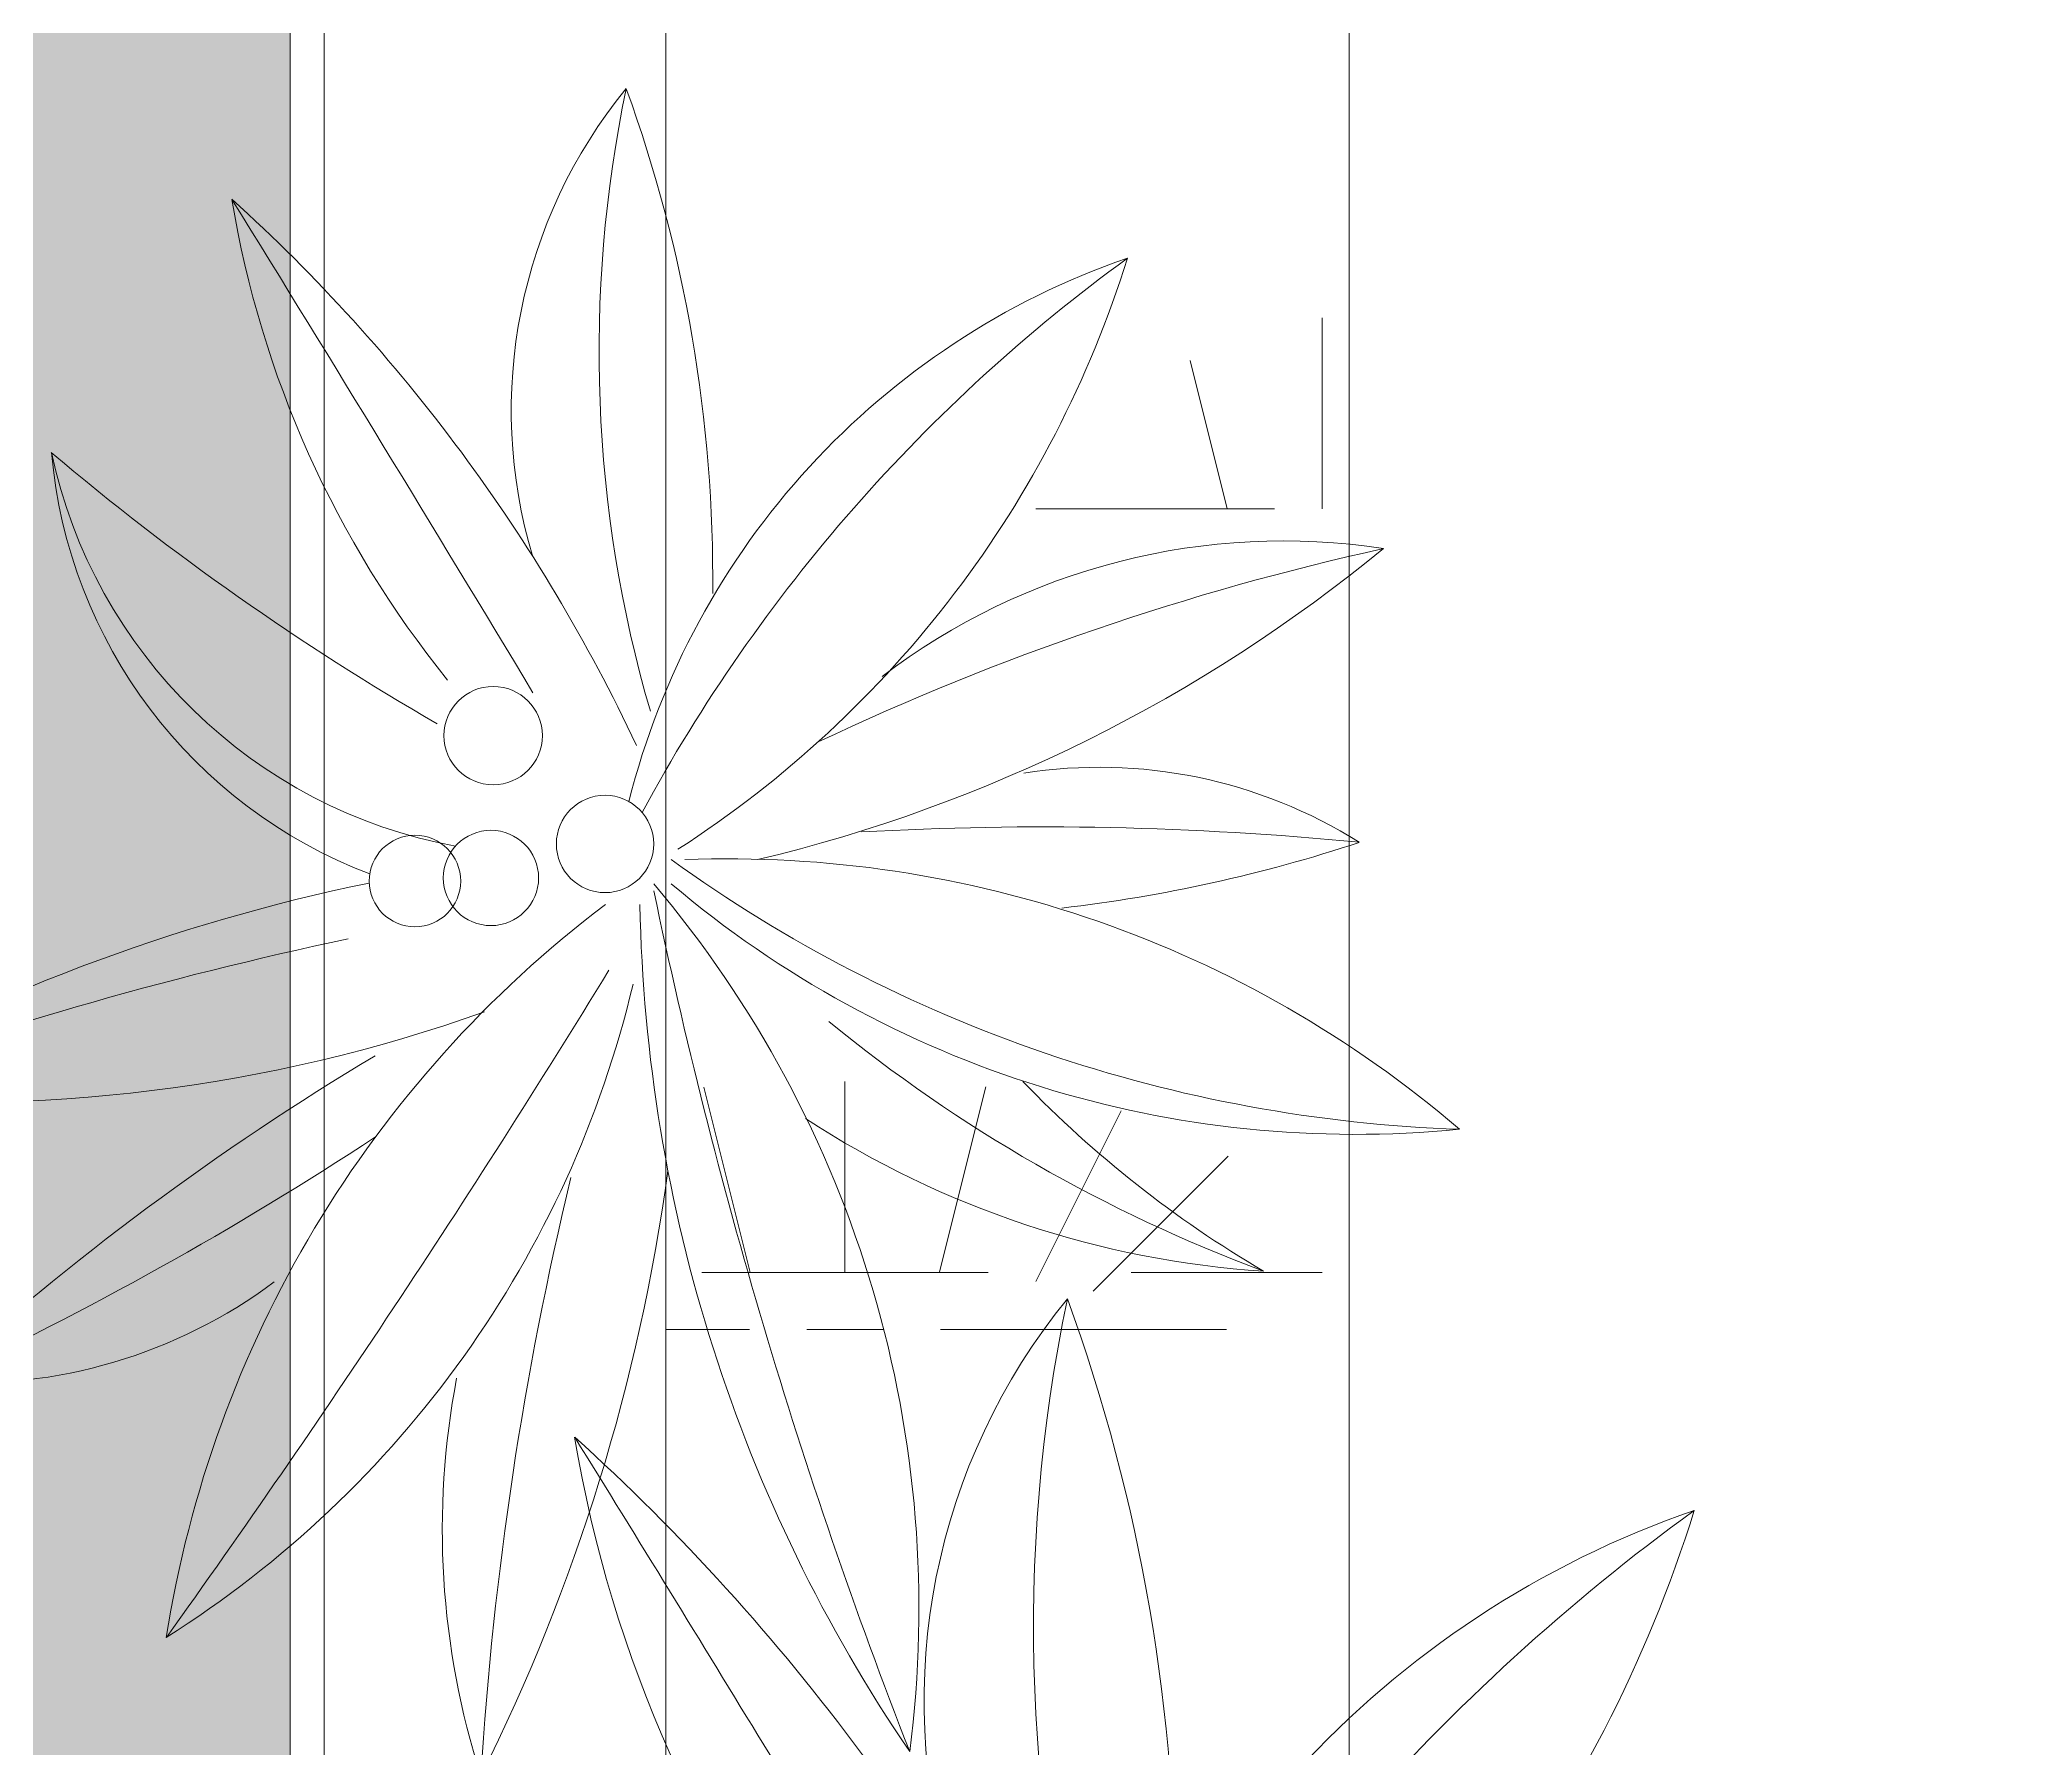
# Model space of a CAD drawing. Header units: millimetres. Extents: x 5359 to 218750, y -16347 to 109893.
# Drawn here: x 100069 to 100653, y 51858 to 52358 of the extents above; entities that cross this region are included whole.
import ezdxf

# ---------------------------------------------------------------- set-up
doc = ezdxf.new("R2010")
doc.units = ezdxf.units.MM
doc.linetypes.add('IMPORT-Overhead', pattern=[3.96875, 2.38125, -1.5875])
for name, color, linetype, lineweight in [('A-AREA-1', 41, 'IMPORT-Overhead', 9), ('A-FLOR', 192, 'Continuous', 9), ('A-FLOR-PATT', 8, 'Continuous', 9), ('A-WALL', 113, 'Continuous', 9), ('G-IMPT', 8, 'Continuous', 9), ('G-IMPT-3', 7, 'Continuous', 9), ('L-PLNT', 71, 'Continuous', 9)]:
    doc.layers.add(name, color=color, linetype=linetype, lineweight=lineweight)
doc.styles.add('Arial_2', font='arial_0.ttf', dxfattribs={"height": 0.018})

# ---------------------------------------------------------------- blocks, each defined once
blk = doc.blocks.new('CAY DUA VAN PHAT - CAY DUA VAN PHAT_dwg-2253781-TKCS_MB ĐỊNH VỊ CỔNG-HÀNG RÀO')
at = {"layer": 'G-IMPT'}
for centre, radius in [((-146.8, 465.5), 28.5), ((-210.2, 400), 28.8), ((-126.9, 398.7), 27.9), ((-125.1, 354.2), 26.8)]:
    blk.add_circle(centre, radius, dxfattribs=at)
for centre, radius, start, end in [((5.9, 342.3), 797.2, 32.8088, 72.6703), ((1228.1, 1817.9), 1216.7, 215.9709, 241.576), ((779.8, 1288.7), 567.6, 199.0692, 255.8486), ((519.7, 537.8), 657.8, 139.4024, 182.222), ((-816.9, 994.3), 837.6, 324.1916, 358.058), ((-595.9, 904.4), 619.1, 319.7296, 5.697), ((63.1, 862.6), 387.3, 171.2807, 217.3319), ((1206.7, 1258.5), 1563.2, 192.4553, 205.3067), ((-1023, 343.3), 910.3, 13.4336, 39.4147), ((93.6, 755), 285.3, 147.7766, 188.9369), ((1745.7, 721.9), 1902.5, 174.4112, 183.2032), ((-980.6, 631.9), 877.2, 6.6166, 18.285), ((-734.1, 1162.6), 893.4, 320.6802, 339.5986), ((-466.2, 1185.7), 660.5, 313.9588, 329.5669), ((-453.7, 887.7), 558.2, 326.9057, 356.2457), ((478.9, -252.1), 1051.7, 89.4613, 109.9839), ((-60.6, 919.8), 454.1, 199.0692, 255.8486), ((298, 1343.2), 973.3, 215.9709, 241.576), ((-679.7, 162.7), 637.7, 32.8088, 72.6703), ((311.6, 1657), 940.6, 258.2106, 286.2462), ((355, 1024.5), 372.2, 230.7445, 286.7036), ((1140, -402.5), 1267.2, 115.2182, 137.8561), ((17875.3, -28108.8), 33583.9, 121.03345, 121.75514), ((300.5, -7.1), 656.4, 82.645, 130.2275), ((-760.7, 3572.9), 3144.9, 281.7668, 291.3553), ((-128.2, 1396.1), 910.3, 271.0634, 304.2767), ((76.5, 1194.1), 756.6, 279.4235, 308.939), ((-301.3, -312.8), 841.4, 89.4613, 109.9839), ((-109, -621.4), 1134.2, 63.4093, 82.2197), ((-435.1, 1214.5), 752.5, 258.2106, 286.2462), ((227.5, -433.2), 1013.8, 115.2182, 137.8561), ((-208.7, -123.7), 622.5, 32.2613, 76.6297), ((-400.5, 708.4), 297.8, 230.7445, 286.7036), ((-3546.8, -5190.9), 6640, 54.40802, 58.45357), ((421.3, 867.9), 667.4, 217.0531, 261.0676), ((521.9, 2402.9), 2013.8, 256.4051, 266.4905), ((13615.8, -22598.2), 26867.1, 121.03345, 121.75514), ((-904.3, 89.2), 908.7, 354.3681, 19.6563), ((254.6, 841.1), 470.9, 259.1512, 287.8197), ((-623.2, 844.1), 605.3, 279.4235, 308.939), ((-437.9, 432.2), 297.4, 282.004, 349.47), ((-1547.5, 1133.4), 1535.2, 319.7391, 330.0623), ((-401, 431), 290.7, 274.943, 339.2141), ((960.9, 550.9), 1107.6, 191.6383, 209.8274), ((1370.3, 1164.7), 1623.6, 210.8992, 222.2343), ((-1680.1, -787.2), 2038.9, 24.9673, 33.2653), ((2080.8, 773.2), 2219.8, 191.9083, 200.385), ((-131.3, 92.7), 300.2, 356.3118, 36.6378)]:
    blk.add_arc(centre, radius, start, end, dxfattribs=at)
blk = doc.blocks.new('CAY DUA VAN PHAT - CAY DUA VAN PHAT_dwg-V330-TKCS_MB ĐỊNH VỊ CỔNG-HÀNG RÀO')
at = {"layer": 'G-IMPT'}
for centre, radius in [((-146.8, 465.5), 28.5), ((-210.2, 400), 28.8), ((-126.9, 398.7), 27.9), ((-125.1, 354.2), 26.8)]:
    blk.add_circle(centre, radius, dxfattribs=at)
for centre, radius, start, end in [((5.9, 342.3), 797.2, 32.8088, 72.6703), ((1228.1, 1817.9), 1216.7, 215.9709, 241.576), ((779.8, 1288.7), 567.6, 199.0692, 255.8486), ((519.7, 537.8), 657.8, 139.4024, 182.222), ((-816.9, 994.3), 837.6, 324.1916, 358.058), ((-595.9, 904.4), 619.1, 319.7296, 5.697), ((63.1, 862.6), 387.3, 171.2807, 217.3319), ((1206.7, 1258.5), 1563.2, 192.4553, 205.3067), ((-1023, 343.3), 910.3, 13.4336, 39.4147), ((93.6, 755), 285.3, 147.7766, 188.9369), ((1745.7, 721.9), 1902.5, 174.4112, 183.2032), ((-980.6, 631.9), 877.2, 6.6166, 18.285), ((-734.1, 1162.6), 893.4, 320.6802, 339.5986), ((-466.2, 1185.7), 660.5, 313.9588, 329.5669), ((-453.7, 887.7), 558.2, 326.9057, 356.2457), ((478.9, -252.1), 1051.7, 89.4613, 109.9839), ((-60.6, 919.8), 454.1, 199.0692, 255.8486), ((298, 1343.2), 973.3, 215.9709, 241.576), ((-679.7, 162.7), 637.7, 32.8088, 72.6703), ((311.6, 1657), 940.6, 258.2106, 286.2462), ((355, 1024.5), 372.2, 230.7445, 286.7036), ((1140, -402.5), 1267.2, 115.2182, 137.8561), ((17875.3, -28108.8), 33583.9, 121.03345, 121.75514), ((300.5, -7.1), 656.4, 82.645, 130.2275), ((-760.7, 3572.9), 3144.9, 281.7668, 291.3553), ((-128.2, 1396.1), 910.3, 271.0634, 304.2767), ((76.5, 1194.1), 756.6, 279.4235, 308.939), ((-301.3, -312.8), 841.4, 89.4613, 109.9839), ((-109, -621.4), 1134.2, 63.4093, 82.2197), ((-435.1, 1214.5), 752.5, 258.2106, 286.2462), ((227.5, -433.2), 1013.8, 115.2182, 137.8561), ((-208.7, -123.7), 622.5, 32.2613, 76.6297), ((-400.5, 708.4), 297.8, 230.7445, 286.7036), ((-3546.8, -5190.9), 6640, 54.40802, 58.45357), ((421.3, 867.9), 667.4, 217.0531, 261.0676), ((521.9, 2402.9), 2013.8, 256.4051, 266.4905), ((13615.8, -22598.2), 26867.1, 121.03345, 121.75514), ((-904.3, 89.2), 908.7, 354.3681, 19.6563), ((254.6, 841.1), 470.9, 259.1512, 287.8197), ((-623.2, 844.1), 605.3, 279.4235, 308.939), ((-437.9, 432.2), 297.4, 282.004, 349.47), ((-1547.5, 1133.4), 1535.2, 319.7391, 330.0623), ((-401, 431), 290.7, 274.943, 339.2141), ((960.9, 550.9), 1107.6, 191.6383, 209.8274), ((1370.3, 1164.7), 1623.6, 210.8992, 222.2343), ((-1680.1, -787.2), 2038.9, 24.9673, 33.2653), ((2080.8, 773.2), 2219.8, 191.9083, 200.385), ((-131.3, 92.7), 300.2, 356.3118, 36.6378)]:
    blk.add_arc(centre, radius, start, end, dxfattribs=at)
at = {"layer": 'G-IMPT-3', "insert": (-217.2, 367.3), "char_height": 0.018, "attachment_point": 1, "line_spacing_factor": 0.941778, "style": 'Arial_2'}
for s, width in [('10 - 8 - 1998', 0.171), ('KTS.Vo nguyen Loc', 0.267)]:
    blk.add_mtext(s, dxfattribs=dict(at, width=width))
blk = doc.blocks.new('CAY DUA VAN PHAT - CAY DUA VAN PHAT-V332-TKCS_MB ĐỊNH VỊ CỔNG-HÀNG RÀO')
at = {"xscale": 0.5, "yscale": 0.5, "zscale": 0.5}
for name in ['CAY DUA VAN PHAT - CAY DUA VAN PHAT_dwg-2253781-TKCS_MB ĐỊNH VỊ CỔNG-HÀNG RÀO', 'CAY DUA VAN PHAT - CAY DUA VAN PHAT_dwg-V330-TKCS_MB ĐỊNH VỊ CỔNG-HÀNG RÀO']:
    blk.add_blockref(name, (-151.82, -370.52), dxfattribs=at)

msp = doc.modelspace()

# ---------------------------------------------------------------- hatches: boundary and pattern name
at = {"layer": 'A-FLOR-PATT'}
h = msp.add_hatch(dxfattribs=at)
h.set_pattern_fill('FP_6', color=256, style=0, pattern_type=2)
h.set_pattern_definition([(50, (0, 0), (480.9661, -42.0786), [50.292, -553.212]), (355, (0, 0), (-93.0416, 504.3895), [40.234, -442.57]), (100.451, (40.1, -3.5), (387.9285, 462.3076), [42.742, -470.158]), (46.184, (0, 134.1), (715.649, -110.993), [75.438, -829.818]), (96.636, (59.64, 124.86), (626.7424, 653.2084), [64.112, -705.237]), (351.184, (0, 134.1), (626.7496, 653.2024), [60.35, -663.854]), (21, (67.06, 100.6), (400.2623, -269.9797), [50.292, -553.212]), (326, (67.06, 100.6), (163.1568, 486.2564), [40.234, -442.57]), (71.451, (100.4, 78.1), (563.421, 216.2719), [42.742, -470.158]), (37.5, (0, 0), (8.15385, 223.22557), [7.376, -429.829, 7.376, -441.899, -444.246]), (37.5, (0, 0), (8.15385, 223.22557), [-886.48, 7.376, -436.87]), (7.5, (0, 0), (176.404, 264.477), [7.376, -248.778, 7.376, -419.771, -169.316]), (7.5, (0, 0), (176.404, 264.477), [-683.301, 7.376, -161.94]), (327.5, (-149.53, 0), (357.96023, -15.12452), [7.376, -160.264, 7.376, -515.661, -694.03]), (327.5, (-149.53, 0), (357.96023, -15.12452), [-690.677, 7.376, -686.653]), (317.5, (-216.6, 0), (391.06155, 67.1262), [7.376, -210.556, 7.376, -339.974, -492.862]), (317.5, (-216.6, 0), (391.06155, 67.1262), [-565.282, 7.376, -485.485])])
h.paths.add_polyline_path([(61127.56, 47586.34), (84967.56, 47586.34), (84967.56, 47596.34), (84977.56, 47596.34), (84977.58, 47586.34), (99767.56, 47586.34), (99767.56, 47596.34), (99777.56, 47596.34), (99777.56, 47586.74), (100252.56, 47586.74), (100251.84, 50547.93), (100142.56, 50547.93), (100142.56, 55276.31), (98752.56, 55276.31), (98618, 55286.31), (98527.82, 55301.63), (98418.98, 55332.99), (98296.29, 55386.31), (98203.28, 55439.59), (98114.09, 55504.48), (98028.98, 55582.66), (97956.94, 55665.01), (97894.43, 55754.28), (97840.79, 55852.43), (97798.29, 55956.03), (97767.5, 56063.82), (97748.85, 56174.38), (97742.56, 56286.98), (97742.56, 58586.34), (91762.56, 58586.34), (91762.56, 57606.34), (91752.56, 57606.34), (91752.56, 57566.34), (91762.56, 57566.34), (91762.56, 55611.41), (91642.56, 55612.41), (91642.56, 57566.34), (91652.56, 57566.34), (91652.56, 57606.34), (91642.56, 57606.34), (91642.56, 58536.34), (91202.56, 58536.34), (91202.56, 58566.34), (89702.56, 58564.76), (89702.56, 58536.34), (89262.56, 58536.34), (89262.56, 57606.34), (89252.56, 57606.34), (89252.56, 57566.34), (89262.56, 57566.34), (89262.56, 55611.41), (89142.56, 55612.41), (89142.56, 57566.34), (89152.56, 57566.34), (89152.56, 57606.34), (89142.56, 57606.34), (89142.56, 58536.34), (88702.56, 58536.34), (88702.56, 58566.34), (87202.56, 58566.34), (87202.56, 58536.34), (86752.56, 58536.34), (86752.56, 58086.34), (86652.56, 58086.34), (86652.56, 58536.34), (86202.56, 58536.34), (86202.56, 58566.34), (84702.56, 58564.76), (84702.56, 58536.34), (84262.56, 58536.34), (84262.56, 57606.34), (84252.56, 57606.34), (84252.56, 57566.34), (84262.56, 57566.34), (84262.56, 55611.41), (84142.56, 55612.41), (84142.56, 57566.34), (84152.56, 57566.34), (84152.56, 57606.34), (84142.56, 57606.34), (84142.56, 58536.34), (83702.56, 58536.34), (83702.56, 58566.34), (82202.56, 58566.34), (82202.56, 58536.34), (81752.56, 58536.34), (81752.56, 58086.34), (81652.56, 58086.34), (81652.56, 58536.34), (81202.56, 58536.34), (81202.56, 58566.34), (79702.56, 58564.76), (79702.56, 58536.34), (79262.56, 58536.34), (79262.56, 57606.34), (79252.56, 57606.34), (79252.56, 57566.34), (79262.56, 57566.34), (79262.56, 55611.41), (79142.56, 55612.41), (79142.56, 57566.34), (79152.56, 57566.34), (79152.56, 57606.34), (79142.56, 57606.34), (79142.56, 58536.34), (78702.56, 58536.34), (78702.56, 58566.34), (77202.56, 58566.34), (77202.56, 58536.34), (76752.56, 58536.34), (76752.56, 58086.34), (76652.56, 58086.34), (76652.56, 58536.34), (76202.56, 58536.34), (76202.56, 58566.34), (74702.56, 58564.76), (74702.56, 58536.34), (74262.56, 58536.34), (74262.56, 57606.34), (74252.56, 57606.34), (74252.56, 57566.34), (74262.56, 57566.34), (74262.56, 55611.41), (74142.56, 55612.41), (74142.56, 57566.34), (74152.56, 57566.34), (74152.56, 57606.34), (74142.56, 57606.34), (74142.56, 58536.34), (73702.56, 58536.34), (73702.56, 58566.34), (72202.56, 58566.34), (72202.56, 58536.34), (71752.56, 58536.34), (71752.56, 58086.34), (71652.56, 58086.34), (71652.56, 58536.34), (71202.56, 58536.34), (71202.56, 58566.34), (69702.56, 58566.34), (69702.56, 58536.34), (69262.56, 58536.34), (69262.56, 57606.34), (69252.56, 57606.34), (69252.56, 57566.34), (69262.56, 57566.34), (69262.56, 55611.41), (69142.56, 55612.41), (69142.56, 57566.34), (69152.56, 57566.34), (69152.56, 57606.34), (69142.56, 57606.34), (69142.56, 58586.34), (63162.56, 58585.67), (63162.56, 56286.28), (63152.56, 56151.75), (63134.73, 56052.85), (63105.89, 55952.73), (63052.56, 55830.03), (62999.29, 55737.02), (62928.21, 55640.91), (62854.4, 55561.1), (62772, 55489.36), (62681.15, 55426.27), (62583.46, 55373.3), (62480.21, 55331.28), (62372.74, 55300.86), (62249.18, 55281.74), (62150.62, 55276.31), (60752.56, 55276.31), (60752.56, 50547.93), (60652.56, 50547.93), (60652.56, 47586.34)])
h.paths.add_polyline_path([(100252.56, 50557.93), (100252.56, 50657.93), (100152.56, 50657.93), (100152.56, 50557.93)])
h.paths.add_polyline_path([(91202.56, 53586.34), (91202.56, 53686.34), (91652.56, 53686.34), (91652.56, 54086.34), (91702.56, 54086.34), (91702.56, 53586.34), (91652.56, 53586.34)])
h.paths.add_polyline_path([(89252.56, 53586.34), (88702.56, 53586.34), (88702.56, 53686.34), (89152.56, 53686.34), (89152.56, 54086.34), (89252.56, 54086.34), (89252.56, 53686.34), (89702.56, 53686.34), (89702.56, 53586.34)])
h.paths.add_polyline_path([(86752.56, 53586.34), (86202.56, 53586.34), (86202.56, 53686.34), (86652.56, 53686.34), (86652.56, 54086.34), (86752.56, 54086.34), (86752.56, 53686.34), (87202.56, 53686.34), (87202.56, 53586.34)])
h.paths.add_polyline_path([(84702.56, 53586.34), (83702.56, 53586.34), (83702.56, 53686.34), (84152.56, 53686.34), (84152.56, 54086.34), (84252.56, 54086.34), (84252.56, 53686.34), (84702.56, 53686.34)])
h.paths.add_polyline_path([(81752.56, 53586.34), (81202.56, 53586.34), (81202.56, 53686.34), (81652.56, 53686.34), (81652.56, 54086.34), (81752.56, 54086.34), (81752.56, 53686.34), (82202.56, 53686.34), (82202.56, 53586.34)])
h.paths.add_polyline_path([(79702.56, 53586.34), (78702.56, 53586.34), (78702.56, 53686.34), (79152.56, 53686.34), (79152.56, 54086.34), (79252.56, 54086.34), (79252.56, 53686.34), (79702.56, 53686.34)])
h.paths.add_polyline_path([(77202.56, 53586.34), (76202.56, 53586.34), (76202.56, 53686.34), (76652.56, 53686.34), (76652.56, 54086.34), (76752.56, 54086.34), (76752.56, 53686.34), (77202.56, 53686.34)])
h.paths.add_polyline_path([(74152.56, 53586.34), (73702.56, 53586.34), (73702.56, 53686.34), (74152.56, 53686.34), (74152.56, 54086.34), (74252.56, 54086.34), (74252.56, 53686.34), (74702.56, 53686.34), (74702.56, 53586.34), (74202.56, 53586.34)])
h.paths.add_polyline_path([(72202.56, 53586.34), (71202.56, 53586.34), (71202.56, 53686.34), (71652.56, 53686.34), (71652.56, 54086.34), (71752.56, 54086.34), (71752.56, 53686.34), (72202.56, 53686.34)])
h.paths.add_polyline_path([(69202.56, 53586.34), (69202.56, 54086.34), (69252.56, 54086.34), (69252.56, 53686.34), (69702.56, 53686.34), (69702.56, 53586.34), (69252.56, 53586.34)])
h.paths.add_polyline_path([(89902.56, 57536.34), (89402.56, 57536.34), (89402.56, 57636.34), (89902.56, 57636.34)])
h.paths.add_polyline_path([(91502.56, 57536.34), (91002.56, 57536.34), (91002.56, 57636.34), (91502.56, 57636.34), (91502.56, 57606.34)])
h.paths.add_polyline_path([(86902.56, 57536.34), (86902.56, 57636.34), (87402.56, 57636.34), (87402.56, 57536.34)])
h.paths.add_polyline_path([(86502.56, 57536.34), (86002.56, 57536.34), (86002.56, 57636.34), (86502.56, 57636.34)])
h.paths.add_polyline_path([(88502.56, 57536.34), (88502.56, 57636.34), (89002.56, 57636.34), (89002.56, 57536.34)])
h.paths.add_polyline_path([(81002.56, 57536.34), (81002.56, 57636.34), (81502.56, 57636.34), (81502.56, 57536.34)])
h.paths.add_polyline_path([(82402.56, 57536.34), (81902.56, 57536.34), (81902.56, 57636.34), (82402.56, 57636.34)])
h.paths.add_polyline_path([(84902.56, 57536.34), (84402.56, 57536.34), (84402.56, 57636.34), (84902.56, 57636.34)])
h.paths.add_polyline_path([(84002.56, 57536.34), (83502.56, 57536.34), (83502.56, 57636.34), (84002.56, 57636.34), (84002.56, 57606.34)])
h.paths.add_polyline_path([(79402.56, 57536.34), (79402.56, 57636.34), (79902.56, 57636.34), (79902.56, 57536.34)])
h.paths.add_polyline_path([(76002.56, 57536.34), (76002.56, 57636.34), (76502.56, 57636.34), (76502.56, 57536.34)])
h.paths.add_polyline_path([(77402.56, 57536.34), (76902.56, 57536.34), (76902.56, 57636.34), (77402.56, 57636.34)])
h.paths.add_polyline_path([(78502.56, 57536.34), (78502.56, 57636.34), (79002.56, 57636.34), (79002.56, 57536.34), (78948.04, 57536.34)])
h.paths.add_polyline_path([(71002.56, 57536.34), (71002.56, 57636.34), (71502.56, 57636.34), (71502.56, 57536.34)])
h.paths.add_polyline_path([(74402.56, 57536.34), (74402.56, 57636.34), (74902.56, 57636.34), (74902.56, 57536.34)])
h.paths.add_polyline_path([(72402.56, 57536.34), (71902.56, 57536.34), (71902.56, 57636.34), (72402.56, 57636.34)])
h.paths.add_polyline_path([(73502.56, 57536.34), (73502.56, 57636.34), (74002.56, 57636.34), (74002.56, 57536.34)])
h.paths.add_polyline_path([(69402.56, 57536.34), (69402.56, 57636.34), (69902.56, 57636.34), (69902.56, 57536.34)])
h = msp.add_hatch(dxfattribs=at)
h.set_pattern_fill('FP_14', color=256, style=0, pattern_type=2)
h.set_pattern_definition([(0, (167.64, 11.2), (558.8, 558.8), [83.82, -16.764, 22.352, -16.764, -419.1]), (0, (167.64, 11.2), (558.8, 558.8), [-139.7, 83.82, -335.28]), (0, (139.7, 27.94), (558.8, 558.8), [55.88, -41.91, 83.82, -41.91, -335.28]), (0, (139.7, 27.94), (558.8, 558.8), [-223.52, 55.88, -279.4]), (0, (335.3, 251.46), (558.8, 558.8), [69.85, -27.94, 69.85, -391.16]), (0, (55.9, 363.2), (558.8, 558.8), [27.94, -55.88, 27.94, -447.04]), (90, (111.76, 363.2), (-558.8, 558.8), [50.292, -508.508]), (90, (279.4, 27.94), (-558.8, 558.8), [55.88, -502.92]), (90, (419.1, 251.46), (-558.8, 558.8), [55.88, -502.92]), (45, (352.04, 22.35), (0, 558.7996), [55.88, -734.383]), (135, (206.76, 22.35), (-558.7996, 0), [55.88, -734.383]), (63.435, (335.28, 25.15), (-0.0005, 558.8001), [55.88, -1193.635]), (75.964, (307.34, 27.94), (-0.00237, 558.80038), [55.88, -2248.111]), (75.964, (447.04, 251.46), (-0.00237, 558.80038), [44.704, -2259.287]), (75.964, (122.94, 363.22), (-0.00237, 558.80038), [39.116, -2264.875]), (104.036, (251.46, 27.94), (0.00237, 558.80038), [55.88, -2248.111]), (104.036, (391.16, 251.46), (0.00237, 558.80038), [44.704, -2259.287]), (104.036, (100.58, 363.22), (0.00237, 558.80038), [39.116, -2264.875]), (116.565, (223.52, 25.15), (0.0005, 558.8001), [55.88, -1193.634])])
h.paths.add_polyline_path([(100452.64, 50557.93), (100452.64, 53311.94), (100652.64, 53311.94), (100652.64, 55286.31), (100252.56, 55286.31), (100252.56, 50557.93)])

# ---------------------------------------------------------------- linework, layer by layer
at = {"layer": 'A-AREA-1'}
msp.add_line((100452.64, 50557.93), (100452.64, 53311.94), dxfattribs=at)
at = {"layer": 'A-FLOR'}
msp.add_line((100452.64, 50557.93), (100452.64, 53311.94), dxfattribs=at)
at = {"layer": 'A-WALL'}
for p, q in [((100152.56, 55286.31), (100152.56, 50557.93)), ((100252.56, 55286.31), (100252.56, 50657.93)), ((100142.56, 50547.93), (100142.56, 55276.31))]:
    msp.add_line(p, q, dxfattribs=at)

# ---------------------------------------------------------------- block references
at = {"layer": 'L-PLNT', "rotation": 269.9999999999997}
msp.add_blockref('CAY DUA VAN PHAT - CAY DUA VAN PHAT-V332-TKCS_MB ĐỊNH VỊ CỔNG-HÀNG RÀO', (100372.56, 51896.94), dxfattribs=at)

doc.saveas('drawing.dxf')
